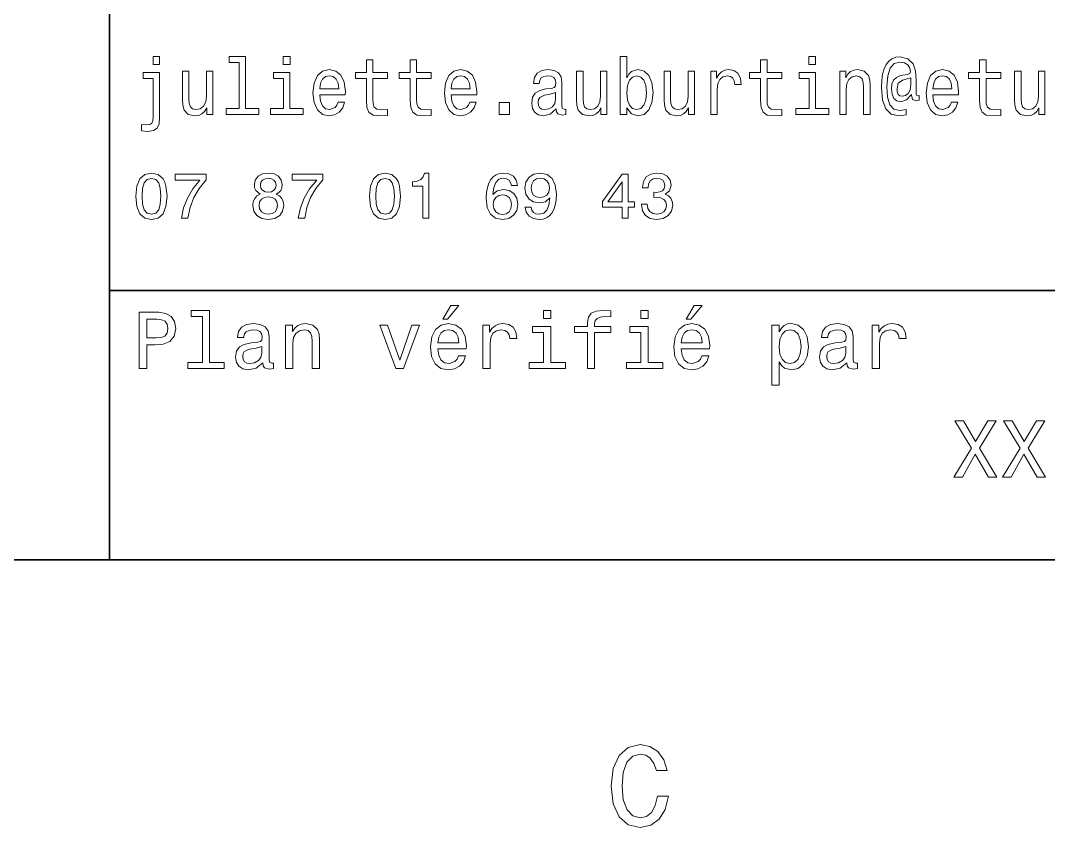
# Model space of a CAD drawing. Extents: x 0 to 1189, y 0 to 841.
# Drawn here: x 975.03 to 1020.84, y 8.07 to 44.04 of the extents above; entities that cross this region are included whole.
import ezdxf

# ---------------------------------------------------------------- set-up
doc = ezdxf.new("R2010")
doc.units = 0

msp = doc.modelspace()

# ---------------------------------------------------------------- linework, layer by layer
at = {"color": 7, "lineweight": 35}
for p, q in [((979, 20), (979, 80)), ((979, 32), (1044, 32)), ((20, 20), (1169, 20)), ((979, 20), (1169, 20))]:
    msp.add_line(p, q, dxfattribs=at)
at = {"color": 7, "lineweight": 13}
for points in [[(981.22876, 42.4366), (980.94342, 42.4366), (980.94342, 42.076366), (981.22876, 42.076366)], [(984.775574, 42.170029), (984.775574, 40.116714), (984.188782, 40.116714), (984.188782, 39.850143), (985.64447, 39.850143), (985.64447, 40.116714), (985.060852, 40.116714), (985.060852, 42.4366), (984.328186, 42.4366), (984.328186, 42.170029)], [(987.041809, 42.4366), (986.740295, 42.4366), (986.740295, 42.076366), (987.041809, 42.076366)], [(990.445984, 41.449566), (990.445984, 40.480545), (990.465393, 40.167145), (990.556213, 39.951008), (990.737732, 39.824928), (991.045776, 39.7817), (991.382935, 39.799709), (991.382935, 40.073486), (991.136536, 40.051872), (990.912842, 40.080692), (990.792847, 40.17075), (990.740967, 40.322044), (990.731262, 40.53458), (990.731262, 41.449566), (991.382935, 41.449566), (991.382935, 41.719742), (990.731262, 41.719742), (990.731262, 42.285301), (990.445984, 42.285301), (990.445984, 41.719742), (989.953186, 41.719742), (989.953186, 41.449566)], [(992.397705, 41.449566), (992.397705, 40.480545), (992.417175, 40.167145), (992.507935, 39.951008), (992.689453, 39.824928), (992.997498, 39.7817), (993.334656, 39.799709), (993.334656, 40.073486), (993.088257, 40.051872), (992.864563, 40.080692), (992.744568, 40.17075), (992.692749, 40.322044), (992.682983, 40.53458), (992.682983, 41.449566), (993.334656, 41.449566), (993.334656, 41.719742), (992.682983, 41.719742), (992.682983, 42.285301), (992.397705, 42.285301), (992.397705, 41.719742), (991.904907, 41.719742), (991.904907, 41.449566)], [(1002.042847, 40.149136), (1002.253601, 39.871758), (1002.542114, 39.7817), (1002.814453, 39.850143), (1003.031677, 40.055473), (1003.167847, 40.383286), (1003.219727, 40.819164), (1003.167847, 41.255043), (1003.028442, 41.57925), (1002.814453, 41.780979), (1002.542114, 41.853024), (1002.256836, 41.759365), (1002.140137, 41.644093), (1002.042847, 41.489193), (1002.042847, 42.4366), (1001.757568, 42.4366), (1001.757568, 39.850143), (1002.042847, 39.850143)], [(1008.011536, 41.449566), (1008.011536, 40.480545), (1008.031006, 40.167145), (1008.121765, 39.951008), (1008.303284, 39.824928), (1008.611328, 39.7817), (1008.948486, 39.799709), (1008.948486, 40.073486), (1008.702087, 40.051872), (1008.478394, 40.080692), (1008.358398, 40.17075), (1008.30658, 40.322044), (1008.296814, 40.53458), (1008.296814, 41.449566), (1008.948486, 41.449566), (1008.948486, 41.719742), (1008.296814, 41.719742), (1008.296814, 42.285301), (1008.011536, 42.285301), (1008.011536, 41.719742), (1007.518738, 41.719742), (1007.518738, 41.449566)], [(1010.462524, 42.4366), (1010.161011, 42.4366), (1010.161011, 42.076366), (1010.462524, 42.076366)], [(1015.075989, 40.487751), (1015.075989, 40.696686), (1015.024109, 40.685879), (1014.962524, 40.711094), (1014.943054, 40.786743), (1014.943054, 41.377522), (1014.917114, 41.795387), (1014.813416, 42.105186), (1014.570251, 42.335735), (1014.229858, 42.418587), (1014.032043, 42.396973), (1013.863464, 42.33213), (1013.71759, 42.224064), (1013.600891, 42.072765), (1013.510071, 41.881844), (1013.445251, 41.647694), (1013.406311, 41.366714), (1013.393372, 41.049709), (1013.438782, 40.491352), (1013.584656, 40.0951), (1013.82782, 39.857349), (1014.174683, 39.7817), (1014.492432, 39.839336), (1014.492432, 40.077087), (1014.213623, 40.019451), (1013.944519, 40.080692), (1013.766235, 40.278816), (1013.668945, 40.613831), (1013.639771, 41.100143), (1013.67218, 41.575649), (1013.78241, 41.914265), (1013.960754, 42.119595), (1014.220093, 42.188038), (1014.417847, 42.148415), (1014.563782, 42.054756), (1014.654541, 41.914265), (1014.686951, 41.752159), (1014.651306, 41.672909), (1014.554016, 41.636887), (1014.236328, 41.582851), (1014.061218, 41.503601), (1013.934814, 41.381123), (1013.860229, 41.211815), (1013.837524, 40.988472), (1013.866699, 40.747116), (1013.947754, 40.567001), (1014.080688, 40.45533), (1014.255737, 40.419308), (1014.511902, 40.494957), (1014.729126, 40.732708), (1014.729126, 40.711094), (1014.781006, 40.520172), (1014.95929, 40.462536)], [(1017.770142, 41.449566), (1017.770142, 40.480545), (1017.789612, 40.167145), (1017.880371, 39.951008), (1018.061951, 39.824928), (1018.369934, 39.7817), (1018.707153, 39.799709), (1018.707153, 40.073486), (1018.460754, 40.051872), (1018.237061, 40.080692), (1018.117065, 40.17075), (1018.065186, 40.322044), (1018.055481, 40.53458), (1018.055481, 41.449566), (1018.707153, 41.449566), (1018.707153, 41.719742), (1018.055481, 41.719742), (1018.055481, 42.285301), (1017.770142, 42.285301), (1017.770142, 41.719742), (1017.277344, 41.719742), (1017.277344, 41.449566)], [(980.418213, 39.399857), (980.418213, 39.115273), (980.710022, 39.097263), (980.959656, 39.133286), (981.11853, 39.244957), (981.20282, 39.43948), (981.22876, 39.716858), (981.22876, 41.719742), (980.496033, 41.719742), (980.496033, 41.449566), (980.94342, 41.449566), (980.94342, 39.742073), (980.930481, 39.569164), (980.888306, 39.461094), (980.794312, 39.399857), (980.635437, 39.381844)], [(983.598694, 41.78458), (983.313416, 41.78458), (983.313416, 40.667866), (983.281006, 40.408501), (983.186951, 40.22118), (983.041077, 40.105907), (982.849792, 40.069885), (982.697388, 40.098701), (982.600159, 40.185158), (982.545044, 40.332851), (982.532043, 40.541786), (982.532043, 41.78458), (982.246765, 41.78458), (982.246765, 40.512966), (982.25647, 40.257202), (982.318054, 40.044666), (982.506104, 39.850143), (982.807617, 39.7817), (982.969727, 39.806915), (983.109131, 39.871758), (983.229126, 39.983429), (983.326355, 40.145531), (983.326355, 39.850143), (983.598694, 39.850143)], [(987.032043, 40.116714), (987.032043, 41.719742), (986.299377, 41.719742), (986.299377, 41.449566), (986.746765, 41.449566), (986.746765, 40.116714), (986.163208, 40.116714), (986.163208, 39.850143), (987.622131, 39.850143), (987.622131, 40.116714)], [(988.361328, 40.725502), (989.502502, 40.725502), (989.505737, 40.873199), (989.453918, 41.287464), (989.311218, 41.597263), (989.08429, 41.78458), (988.782776, 41.853024), (988.487732, 41.780979), (988.260803, 41.57925), (988.114929, 41.251442), (988.063049, 40.819164), (988.111694, 40.37608), (988.257568, 40.051872), (988.481262, 39.850143), (988.773071, 39.7817), (989.02594, 39.828529), (989.233398, 39.951008), (989.385803, 40.145531), (989.473328, 40.4049), (989.191284, 40.4049), (989.132935, 40.260807), (989.048645, 40.152737), (988.808716, 40.06628), (988.623901, 40.105907), (988.484497, 40.231987), (988.393738, 40.437321), (988.361328, 40.714695)], [(994.216492, 40.725502), (995.357727, 40.725502), (995.360962, 40.873199), (995.309082, 41.287464), (995.166443, 41.597263), (994.939453, 41.78458), (994.637939, 41.853024), (994.342957, 41.780979), (994.115967, 41.57925), (993.970093, 41.251442), (993.918213, 40.819164), (993.966858, 40.37608), (994.112732, 40.051872), (994.336426, 39.850143), (994.628235, 39.7817), (994.881104, 39.828529), (995.088623, 39.951008), (995.240967, 40.145531), (995.328552, 40.4049), (995.046448, 40.4049), (994.988098, 40.260807), (994.903809, 40.152737), (994.663879, 40.06628), (994.479126, 40.105907), (994.339722, 40.231987), (994.248901, 40.437321), (994.216492, 40.714695)], [(998.904541, 40.102306), (998.904541, 40.091499), (998.920776, 39.969021), (998.96936, 39.882565), (999.173645, 39.814121), (999.33252, 39.842937), (999.33252, 40.087894), (999.264404, 40.077087), (999.173645, 40.12392), (999.15741, 40.268009), (999.15741, 41.269451), (999.11853, 41.525215), (999.005066, 41.70533), (998.807251, 41.8134), (998.528442, 41.853024), (998.256104, 41.809799), (998.055115, 41.687321), (997.92865, 41.496399), (997.886536, 41.244236), (997.886536, 41.222622), (998.142639, 41.222622), (998.165344, 41.37392), (998.236694, 41.481987), (998.353394, 41.546829), (998.518738, 41.572044), (998.677612, 41.554035), (998.791077, 41.5), (998.859131, 41.406338), (998.881836, 41.276657), (998.868896, 41.125359), (998.817017, 41.049709), (998.687317, 41.013687), (998.444153, 40.984871), (998.165344, 40.920029), (997.96759, 40.804756), (997.850891, 40.624638), (997.815186, 40.35807), (997.847595, 40.120316), (997.94812, 39.943802), (998.110229, 39.83213), (998.333923, 39.792507), (998.635437, 39.868156)], [(1001.164246, 41.78458), (1000.878967, 41.78458), (1000.878967, 40.667866), (1000.846558, 40.408501), (1000.752502, 40.22118), (1000.606628, 40.105907), (1000.415344, 40.069885), (1000.262939, 40.098701), (1000.16571, 40.185158), (1000.110596, 40.332851), (1000.097595, 40.541786), (1000.097595, 41.78458), (999.812317, 41.78458), (999.812317, 40.512966), (999.822021, 40.257202), (999.883667, 40.044666), (1000.071655, 39.850143), (1000.373169, 39.7817), (1000.535278, 39.806915), (1000.674683, 39.871758), (1000.794678, 39.983429), (1000.891907, 40.145531), (1000.891907, 39.850143), (1001.164246, 39.850143)], [(1005.067749, 41.78458), (1004.78241, 41.78458), (1004.78241, 40.667866), (1004.75, 40.408501), (1004.656006, 40.22118), (1004.510071, 40.105907), (1004.318787, 40.069885), (1004.166443, 40.098701), (1004.069153, 40.185158), (1004.014038, 40.332851), (1004.001099, 40.541786), (1004.001099, 41.78458), (1003.715759, 41.78458), (1003.715759, 40.512966), (1003.725525, 40.257202), (1003.787109, 40.044666), (1003.975159, 39.850143), (1004.276672, 39.7817), (1004.438782, 39.806915), (1004.578186, 39.871758), (1004.69812, 39.983429), (1004.79541, 40.145531), (1004.79541, 39.850143), (1005.067749, 39.850143)], [(1005.784241, 39.850143), (1006.069519, 39.850143), (1006.069519, 40.956051), (1006.098694, 41.222622), (1006.186218, 41.413544), (1006.328857, 41.528816), (1006.520142, 41.568443), (1006.662842, 41.543228), (1006.769836, 41.47118), (1006.834656, 41.348701), (1006.857361, 41.182995), (1007.145874, 41.182995), (1007.106995, 41.474785), (1007, 41.683716), (1006.821655, 41.809799), (1006.578552, 41.853024), (1006.413208, 41.824207), (1006.270508, 41.752159), (1006.144104, 41.629681), (1006.043579, 41.463978), (1006.043579, 41.78458), (1005.784241, 41.78458)], [(1010.45282, 40.116714), (1010.45282, 41.719742), (1009.720093, 41.719742), (1009.720093, 41.449566), (1010.16748, 41.449566), (1010.16748, 40.116714), (1009.583923, 40.116714), (1009.583923, 39.850143), (1011.042847, 39.850143), (1011.042847, 40.116714)], [(1011.53241, 39.850143), (1011.817749, 39.850143), (1011.817749, 40.966858), (1011.846924, 41.222622), (1011.940918, 41.409943), (1012.086792, 41.525215), (1012.281311, 41.568443), (1012.436951, 41.532421), (1012.534241, 41.435158), (1012.582825, 41.273056), (1012.59906, 41.056915), (1012.59906, 39.850143), (1012.884338, 39.850143), (1012.884338, 41.121758), (1012.871399, 41.377522), (1012.813049, 41.590057), (1012.621765, 41.78458), (1012.323486, 41.853024), (1012.158142, 41.827808), (1012.018738, 41.759365), (1011.898804, 41.644093), (1011.804749, 41.489193), (1011.804749, 41.78458), (1011.53241, 41.78458)], [(1015.685547, 40.725502), (1016.826721, 40.725502), (1016.829956, 40.873199), (1016.778076, 41.287464), (1016.635437, 41.597263), (1016.408508, 41.78458), (1016.106995, 41.853024), (1015.811951, 41.780979), (1015.585022, 41.57925), (1015.439148, 41.251442), (1015.387268, 40.819164), (1015.435852, 40.37608), (1015.581787, 40.051872), (1015.805481, 39.850143), (1016.09729, 39.7817), (1016.350159, 39.828529), (1016.557617, 39.951008), (1016.710022, 40.145531), (1016.797546, 40.4049), (1016.515503, 40.4049), (1016.457153, 40.260807), (1016.372864, 40.152737), (1016.132935, 40.06628), (1015.94812, 40.105907), (1015.808716, 40.231987), (1015.717957, 40.437321), (1015.685547, 40.714695)], [(1020.68158, 41.78458), (1020.39624, 41.78458), (1020.39624, 40.667866), (1020.363831, 40.408501), (1020.269836, 40.22118), (1020.123901, 40.105907), (1019.932617, 40.069885), (1019.780273, 40.098701), (1019.682983, 40.185158), (1019.627869, 40.332851), (1019.614929, 40.541786), (1019.614929, 41.78458), (1019.32959, 41.78458), (1019.32959, 40.512966), (1019.339355, 40.257202), (1019.40094, 40.044666), (1019.588989, 39.850143), (1019.890503, 39.7817), (1020.052612, 39.806915), (1020.192017, 39.871758), (1020.311951, 39.983429), (1020.409241, 40.145531), (1020.409241, 39.850143), (1020.68158, 39.850143)], [(988.361328, 40.992073), (988.396973, 41.240635), (988.484497, 41.424351), (988.617432, 41.536022), (988.79248, 41.575649), (988.964355, 41.536022), (989.09729, 41.424351), (989.178284, 41.240635), (989.20752, 40.992073)], [(994.216492, 40.992073), (994.252136, 41.240635), (994.339722, 41.424351), (994.472595, 41.536022), (994.647705, 41.575649), (994.819519, 41.536022), (994.952454, 41.424351), (995.033508, 41.240635), (995.062683, 40.992073)], [(1002.927979, 40.819164), (1002.895508, 40.494957), (1002.807983, 40.257202), (1002.668579, 40.113113), (1002.49353, 40.06628), (1002.302246, 40.113113), (1002.162842, 40.257202), (1002.075317, 40.491352), (1002.046082, 40.819164), (1002.075317, 41.143372), (1002.162842, 41.377522), (1002.302246, 41.518009), (1002.49353, 41.568443), (1002.668579, 41.518009), (1002.807983, 41.37392), (1002.895508, 41.139771)], [(1014.699951, 41.168587), (1014.66748, 40.945244), (1014.586426, 40.786743), (1014.463257, 40.68948), (1014.317383, 40.660664), (1014.216858, 40.678673), (1014.145508, 40.743515), (1014.100159, 40.851585), (1014.087158, 41.00288), (1014.142273, 41.251442), (1014.330322, 41.381123), (1014.699951, 41.481987)], [(1015.685547, 40.992073), (1015.721191, 41.240635), (1015.808716, 41.424351), (1015.94165, 41.536022), (1016.116699, 41.575649), (1016.288574, 41.536022), (1016.421448, 41.424351), (1016.502502, 41.240635), (1016.531677, 40.992073)], [(998.872131, 40.527378), (998.833191, 40.340057), (998.729492, 40.195965), (998.573853, 40.102306), (998.382568, 40.069885), (998.259338, 40.087894), (998.171814, 40.145531), (998.116699, 40.246399), (998.100525, 40.386887), (998.113464, 40.512966), (998.165344, 40.603024), (998.372864, 40.703888), (998.635437, 40.747116), (998.872131, 40.833572)], [(996.365967, 39.850143), (996.813416, 39.850143), (996.813416, 40.386887), (996.365967, 40.386887)], [(980.172913, 36.201729), (980.216125, 35.749279), (980.351563, 35.426514), (980.567749, 35.230549), (980.867432, 35.167149), (981.164246, 35.230549), (981.380432, 35.426514), (981.512939, 35.749279), (981.559082, 36.201729), (981.512939, 36.651299), (981.458191, 36.829971), (981.380432, 36.976948), (981.164246, 37.172913), (980.867432, 37.239193), (980.567749, 37.172913), (980.351563, 36.974064), (980.216125, 36.651299)], [(982.201721, 35.224785), (982.492798, 35.224785), (982.587891, 35.700291), (982.755066, 36.144093), (982.991333, 36.556198), (983.299683, 36.942364), (983.299683, 37.181557), (981.927979, 37.181557), (981.927979, 36.919308), (983.023071, 36.919308), (982.706055, 36.530262), (982.466858, 36.12392), (982.299683, 35.691643)], [(985.714722, 36.302593), (985.567749, 36.221905), (985.466858, 36.109512), (985.403442, 35.9683), (985.383301, 35.798271), (985.429382, 35.541786), (985.561951, 35.342941), (985.778076, 35.216141), (986.072021, 35.167149), (986.363098, 35.216141), (986.579224, 35.342941), (986.711792, 35.541786), (986.760803, 35.798271), (986.737732, 35.9683), (986.677246, 36.109512), (986.573486, 36.221905), (986.429382, 36.302593), (986.544678, 36.371758), (986.625366, 36.466858), (986.674377, 36.582134), (986.69165, 36.723343), (986.645508, 36.927956), (986.524475, 37.09222), (986.328552, 37.198849), (986.072021, 37.239193), (985.812683, 37.198849), (985.616699, 37.09222), (985.492798, 36.927956), (985.449585, 36.723343), (985.463989, 36.582134), (985.512939, 36.466858)], [(987.406311, 35.224785), (987.697388, 35.224785), (987.79248, 35.700291), (987.959656, 36.144093), (988.195984, 36.556198), (988.504333, 36.942364), (988.504333, 37.181557), (987.132568, 37.181557), (987.132568, 36.919308), (988.227661, 36.919308), (987.910645, 36.530262), (987.671448, 36.12392), (987.504333, 35.691643)], [(990.582153, 36.201729), (990.625366, 35.749279), (990.760803, 35.426514), (990.976929, 35.230549), (991.276672, 35.167149), (991.573486, 35.230549), (991.789612, 35.426514), (991.92218, 35.749279), (991.968323, 36.201729), (991.92218, 36.651299), (991.867432, 36.829971), (991.789612, 36.976948), (991.573486, 37.172913), (991.276672, 37.239193), (990.976929, 37.172913), (990.760803, 36.974064), (990.625366, 36.651299)], [(992.959656, 35.224785), (993.221924, 35.224785), (993.221924, 37.239193), (993.02594, 37.239193), (992.97406, 37.0634), (992.8703, 36.945248), (992.711792, 36.876083), (992.492798, 36.853027), (992.492798, 36.648415), (992.959656, 36.648415)], [(997.172913, 36.685879), (997.118164, 36.919308), (996.991333, 37.09222), (996.79541, 37.201729), (996.541809, 37.239193), (996.371765, 37.219021), (996.224792, 37.164265), (996.095093, 37.074928), (995.985596, 36.948128), (995.899109, 36.789627), (995.835754, 36.596542), (995.79541, 36.368877), (995.783875, 36.112392), (995.829956, 35.703171), (995.971191, 35.406342), (996.198853, 35.227665), (996.510071, 35.167149), (996.789612, 35.219021), (997.002869, 35.354469), (997.141235, 35.567726), (997.190186, 35.838619), (997.141235, 36.112392), (997.008667, 36.322769), (996.804016, 36.455334), (996.550415, 36.501442), (996.276672, 36.443806), (996.072021, 36.279541), (996.115295, 36.596542), (996.20752, 36.824207), (996.348694, 36.959656), (996.544678, 37.005764), (996.688782, 36.982712), (996.798279, 36.922192), (996.8703, 36.821327), (996.907776, 36.685879)], [(997.524475, 35.720463), (997.567749, 35.492798), (997.69165, 35.317005), (997.887634, 35.207493), (998.146973, 35.167149), (998.317017, 35.187321), (998.469727, 35.239193), (998.599426, 35.328529), (998.708923, 35.455334), (998.79541, 35.613834), (998.858765, 35.809799), (998.89624, 36.034584), (998.910645, 36.293949), (998.861694, 36.700291), (998.720459, 36.99712), (998.495667, 37.175793), (998.187317, 37.239193), (997.904907, 37.187321), (997.69165, 37.048992), (997.553284, 36.835735), (997.507202, 36.567726), (997.553284, 36.291069), (997.688782, 36.080692), (997.890503, 35.948128), (998.146973, 35.9049), (998.417847, 35.959656), (998.622498, 36.126801), (998.576355, 35.806919), (998.484131, 35.57925), (998.342957, 35.443806), (998.149841, 35.400578), (998, 35.42075), (997.890503, 35.48415), (997.81842, 35.585014), (997.789612, 35.720463)], [(1001.84436, 35.224785), (1002.10376, 35.224785), (1002.10376, 35.720463), (1002.389038, 35.720463), (1002.389038, 35.951008), (1002.10376, 35.951008), (1002.10376, 37.181557), (1001.841492, 37.181557), (1000.965393, 35.974064), (1000.965393, 35.720463), (1001.84436, 35.720463)], [(1002.694519, 35.853027), (1002.694519, 35.832855), (1002.740662, 35.556198), (1002.876099, 35.348705), (1003.089355, 35.216141), (1003.371765, 35.167149), (1003.671448, 35.216141), (1003.89624, 35.342941), (1004.040344, 35.54467), (1004.092224, 35.804035), (1004.069153, 35.974064), (1004.005737, 36.112392), (1003.902039, 36.219021), (1003.763672, 36.296829), (1003.950989, 36.45245), (1004.017273, 36.700291), (1003.97406, 36.925072), (1003.850159, 37.0951), (1003.648438, 37.201729), (1003.371765, 37.239193), (1003.112366, 37.193085), (1002.913574, 37.066284), (1002.783875, 36.864555), (1002.740662, 36.596542), (1002.740662, 36.57637), (1002.997131, 36.57637), (1003.020142, 36.760807), (1003.095093, 36.893372), (1003.216125, 36.974064), (1003.386169, 37.002884), (1003.536011, 36.979828), (1003.645508, 36.919308), (1003.711792, 36.821327), (1003.737732, 36.688763), (1003.711792, 36.54755), (1003.642639, 36.45245), (1003.521606, 36.394814), (1003.357361, 36.377522), (1003.244934, 36.380405), (1003.244934, 36.15274), (1003.386169, 36.158501), (1003.567749, 36.132565), (1003.703186, 36.0634), (1003.783875, 35.951008), (1003.812683, 35.804035), (1003.781006, 35.63689), (1003.697388, 35.51297), (1003.564819, 35.435158), (1003.389038, 35.409222), (1003.20752, 35.438042), (1003.074951, 35.524498), (1002.991333, 35.662827), (1002.959656, 35.853027)], [(980.449585, 36.201729), (980.472595, 36.550434), (980.544678, 36.801155), (980.674377, 36.948128), (980.867432, 37), (981.057617, 36.948128), (981.187317, 36.801155), (981.259338, 36.550434), (981.28241, 36.201729), (981.259338, 35.850143), (981.187317, 35.599426), (981.057617, 35.45245), (980.867432, 35.403458), (980.674377, 35.45245), (980.544678, 35.599426), (980.472595, 35.850143)], [(985.723328, 36.700291), (985.746399, 36.827091), (985.815552, 36.925072), (985.925049, 36.985592), (986.072021, 37.008648), (986.216125, 36.985592), (986.325623, 36.925072), (986.394836, 36.827091), (986.420776, 36.700291), (986.394836, 36.570606), (986.325623, 36.469742), (986.216125, 36.403458), (986.072021, 36.383286), (985.925049, 36.406342), (985.815552, 36.469742), (985.746399, 36.570606)], [(990.858765, 36.201729), (990.881836, 36.550434), (990.953918, 36.801155), (991.083557, 36.948128), (991.276672, 37), (991.466858, 36.948128), (991.596558, 36.801155), (991.668579, 36.550434), (991.69165, 36.201729), (991.668579, 35.850143), (991.596558, 35.599426), (991.466858, 35.45245), (991.276672, 35.403458), (991.083557, 35.45245), (990.953918, 35.599426), (990.881836, 35.850143)], [(997.786743, 36.570606), (997.815552, 36.749279), (997.89624, 36.890491), (998.023071, 36.979828), (998.187317, 37.011528), (998.357361, 36.979828), (998.487061, 36.890491), (998.567749, 36.752163), (998.599426, 36.573486), (998.567749, 36.391933), (998.487061, 36.256485), (998.354492, 36.172913), (998.17865, 36.144093), (998.020142, 36.172913), (997.89624, 36.256485), (997.815552, 36.38905)], [(1001.20752, 35.951008), (1001.84436, 36.847263), (1001.84436, 35.951008)], [(996.910645, 35.835735), (996.878967, 35.654179), (996.798279, 35.51585), (996.668579, 35.423634), (996.507202, 35.394814), (996.337158, 35.423634), (996.20752, 35.51297), (996.123901, 35.651299), (996.097961, 35.832855), (996.126831, 36.011528), (996.20752, 36.146976), (996.340027, 36.233429), (996.518738, 36.265129), (996.674377, 36.233429), (996.798279, 36.149857), (996.878967, 36.014412)], [(985.659912, 35.804035), (985.685852, 35.956772), (985.76947, 36.072048), (985.899109, 36.146976), (986.072021, 36.172913), (986.242065, 36.146976), (986.371765, 36.072048), (986.455322, 35.956772), (986.484131, 35.804035), (986.455322, 35.639771), (986.371765, 35.51585), (986.242065, 35.435158), (986.072021, 35.409222), (985.899109, 35.435158), (985.76947, 35.51585), (985.685852, 35.639771)], [(993.84729, 30.728386), (994.059814, 30.728386), (994.560547, 31.340778), (994.20752, 31.340778)], [(1004.690186, 30.728386), (1004.90271, 30.728386), (1005.403442, 31.340778), (1005.050415, 31.340778)], [(980.324219, 28.530979), (980.65564, 28.530979), (980.65564, 29.586454), (981.023071, 29.586454), (981.394104, 29.604465), (981.689453, 29.730547), (981.880432, 29.975504), (981.945251, 30.310518), (981.894836, 30.620316), (981.750732, 30.847261), (981.512939, 30.98415), (981.188782, 31.030979), (980.324219, 31.030979)], [(981.098694, 30.724783), (981.314819, 30.703169), (981.473328, 30.634726), (981.567017, 30.508644), (981.599426, 30.310518), (981.563416, 30.101583), (981.466125, 29.975504), (981.300415, 29.910662), (981.073486, 29.892651), (980.65564, 29.892651), (980.65564, 30.724783)], [(983.137634, 30.850864), (983.137634, 28.79755), (982.485596, 28.79755), (982.485596, 28.530979), (984.103027, 28.530979), (984.103027, 28.79755), (983.45459, 28.79755), (983.45459, 31.117435), (982.640503, 31.117435), (982.640503, 30.850864)], [(998.667175, 31.117435), (998.332153, 31.117435), (998.332153, 30.757204), (998.667175, 30.757204)], [(1000.29541, 30.130404), (1000.29541, 28.530979), (1000.612366, 28.530979), (1000.612366, 30.130404), (1001.332825, 30.130404), (1001.332825, 30.400576), (1000.612366, 30.400576), (1000.612366, 30.519451), (1000.637634, 30.663544), (1000.720459, 30.760807), (1000.860962, 30.818443), (1001.062683, 30.840057), (1001.332825, 30.825647), (1001.332825, 31.099422), (1000.990662, 31.117435), (1000.680847, 31.085014), (1000.464722, 30.987751), (1000.335022, 30.818443), (1000.29541, 30.577089), (1000.29541, 30.400576), (999.715393, 30.400576), (999.715393, 30.130404)], [(1003.004333, 31.117435), (1002.669312, 31.117435), (1002.669312, 30.757204), (1003.004333, 30.757204)], [(985.824951, 28.78314), (985.824951, 28.772333), (985.842957, 28.649855), (985.896973, 28.5634), (986.123901, 28.494957), (986.300415, 28.523775), (986.300415, 28.768732), (986.224792, 28.757925), (986.123901, 28.804754), (986.105896, 28.948847), (986.105896, 29.950287), (986.062683, 30.206051), (985.936584, 30.386166), (985.716858, 30.494236), (985.407043, 30.533861), (985.104492, 30.490633), (984.881104, 30.368155), (984.740662, 30.177233), (984.693787, 29.925072), (984.693787, 29.903458), (984.978394, 29.903458), (985.003601, 30.054754), (985.082825, 30.162823), (985.212524, 30.227665), (985.39624, 30.252882), (985.572754, 30.234869), (985.698853, 30.180836), (985.774475, 30.087175), (985.799683, 29.957493), (985.785278, 29.806194), (985.727661, 29.730547), (985.583557, 29.694523), (985.313416, 29.665705), (985.003601, 29.600864), (984.783875, 29.48559), (984.654175, 29.305475), (984.614563, 29.038904), (984.650574, 28.801151), (984.762268, 28.62464), (984.942383, 28.512968), (985.190918, 28.473343), (985.52594, 28.54899)], [(986.84436, 28.530979), (987.161377, 28.530979), (987.161377, 29.647694), (987.193787, 29.903458), (987.298279, 30.090778), (987.460388, 30.206051), (987.676514, 30.249279), (987.849426, 30.213255), (987.95752, 30.115993), (988.011536, 29.95389), (988.029541, 29.737751), (988.029541, 28.530979), (988.346558, 28.530979), (988.346558, 29.802593), (988.332153, 30.058357), (988.267273, 30.270893), (988.054749, 30.465418), (987.723328, 30.533861), (987.539612, 30.508644), (987.384705, 30.440201), (987.251465, 30.324926), (987.146973, 30.170029), (987.146973, 30.465418), (986.84436, 30.465418)], [(991.761536, 28.530979), (992.096558, 28.530979), (992.802612, 30.465418), (992.474792, 30.465418), (991.930847, 28.905619), (991.376099, 30.465418), (991.044678, 30.465418)], [(993.627502, 29.40634), (994.895508, 29.40634), (994.899109, 29.554033), (994.841492, 29.9683), (994.682983, 30.278097), (994.430847, 30.465418), (994.095825, 30.533861), (993.768005, 30.461815), (993.515869, 30.260086), (993.35376, 29.932276), (993.296082, 29.5), (993.350159, 29.056915), (993.512268, 28.732708), (993.760803, 28.530979), (994.085022, 28.462536), (994.365967, 28.509365), (994.596558, 28.631844), (994.765869, 28.826368), (994.863098, 29.085733), (994.549683, 29.085733), (994.484863, 28.941643), (994.391235, 28.833572), (994.124634, 28.747118), (993.919312, 28.786743), (993.764404, 28.912823), (993.663574, 29.118155), (993.627502, 29.395533)], [(993.627502, 29.672911), (993.667175, 29.921469), (993.764404, 30.105186), (993.912109, 30.216858), (994.106628, 30.256483), (994.297546, 30.216858), (994.445251, 30.105186), (994.535278, 29.921469), (994.567749, 29.672911)], [(995.637634, 28.530979), (995.95459, 28.530979), (995.95459, 29.636887), (995.987061, 29.903458), (996.08429, 30.094379), (996.242798, 30.209654), (996.455322, 30.249279), (996.613831, 30.224062), (996.732727, 30.152016), (996.804749, 30.029537), (996.829956, 29.863832), (997.150574, 29.863832), (997.107361, 30.155619), (996.988464, 30.364553), (996.790344, 30.490633), (996.520142, 30.533861), (996.336426, 30.505043), (996.177979, 30.432997), (996.037476, 30.310518), (995.925781, 30.144812), (995.925781, 30.465418), (995.637634, 30.465418)], [(998.656311, 28.79755), (998.656311, 30.400576), (997.842224, 30.400576), (997.842224, 30.130404), (998.339355, 30.130404), (998.339355, 28.79755), (997.690918, 28.79755), (997.690918, 28.530979), (999.311951, 28.530979), (999.311951, 28.79755)], [(1002.99353, 28.79755), (1002.99353, 30.400576), (1002.179382, 30.400576), (1002.179382, 30.130404), (1002.676514, 30.130404), (1002.676514, 28.79755), (1002.028076, 28.79755), (1002.028076, 28.530979), (1003.649109, 28.530979), (1003.649109, 28.79755)], [(1004.470459, 29.40634), (1005.738464, 29.40634), (1005.742065, 29.554033), (1005.684448, 29.9683), (1005.52594, 30.278097), (1005.273804, 30.465418), (1004.938782, 30.533861), (1004.610962, 30.461815), (1004.358765, 30.260086), (1004.196716, 29.932276), (1004.139038, 29.5), (1004.193115, 29.056915), (1004.355164, 28.732708), (1004.60376, 28.530979), (1004.927979, 28.462536), (1005.208923, 28.509365), (1005.439453, 28.631844), (1005.608765, 28.826368), (1005.706055, 29.085733), (1005.392639, 29.085733), (1005.32782, 28.941643), (1005.234131, 28.833572), (1004.96759, 28.747118), (1004.762268, 28.786743), (1004.607361, 28.912823), (1004.50647, 29.118155), (1004.470459, 29.395533)], [(1004.470459, 29.672911), (1004.510071, 29.921469), (1004.607361, 30.105186), (1004.755066, 30.216858), (1004.949585, 30.256483), (1005.140503, 30.216858), (1005.288208, 30.105186), (1005.378235, 29.921469), (1005.410645, 29.672911)], [(1008.829224, 30.166426), (1008.829224, 30.465418), (1008.512268, 30.465418), (1008.512268, 27.7817), (1008.829224, 27.7817), (1008.829224, 28.826368), (1008.940918, 28.657061), (1009.067017, 28.545389), (1009.384033, 28.462536), (1009.686584, 28.530979), (1009.924377, 28.736311), (1010.079224, 29.060518), (1010.136902, 29.5), (1010.079224, 29.935879), (1009.924377, 30.260086), (1009.686584, 30.461815), (1009.384033, 30.533861), (1009.211121, 30.512247), (1009.063416, 30.443804), (1008.937317, 30.328529)], [(1009.329956, 28.747118), (1009.117432, 28.793947), (1008.962524, 28.93804), (1008.865295, 29.17219), (1008.832886, 29.5), (1008.865295, 29.824207), (1008.962524, 30.058357), (1009.117432, 30.198847), (1009.329956, 30.249279), (1009.524475, 30.198847), (1009.679382, 30.054754), (1009.776672, 29.820604), (1009.812683, 29.5), (1009.776672, 29.175793), (1009.679382, 28.93804), (1009.524475, 28.793947)], [(1011.847961, 28.78314), (1011.847961, 28.772333), (1011.866028, 28.649855), (1011.920044, 28.5634), (1012.146973, 28.494957), (1012.323486, 28.523775), (1012.323486, 28.768732), (1012.247864, 28.757925), (1012.146973, 28.804754), (1012.128967, 28.948847), (1012.128967, 29.950287), (1012.085754, 30.206051), (1011.959656, 30.386166), (1011.739929, 30.494236), (1011.430115, 30.533861), (1011.127502, 30.490633), (1010.904175, 30.368155), (1010.763672, 30.177233), (1010.716858, 29.925072), (1010.716858, 29.903458), (1011.001465, 29.903458), (1011.026672, 30.054754), (1011.105896, 30.162823), (1011.235596, 30.227665), (1011.419312, 30.252882), (1011.595825, 30.234869), (1011.721924, 30.180836), (1011.797546, 30.087175), (1011.822754, 29.957493), (1011.80835, 29.806194), (1011.750732, 29.730547), (1011.606628, 29.694523), (1011.336487, 29.665705), (1011.026672, 29.600864), (1010.806946, 29.48559), (1010.677246, 29.305475), (1010.637634, 29.038904), (1010.673645, 28.801151), (1010.785278, 28.62464), (1010.965393, 28.512968), (1011.213989, 28.473343), (1011.549011, 28.54899)], [(1012.986328, 28.530979), (1013.303345, 28.530979), (1013.303345, 29.636887), (1013.335754, 29.903458), (1013.432983, 30.094379), (1013.591492, 30.209654), (1013.804016, 30.249279), (1013.962524, 30.224062), (1014.081421, 30.152016), (1014.153442, 30.029537), (1014.178711, 29.863832), (1014.499268, 29.863832), (1014.456055, 30.155619), (1014.337158, 30.364553), (1014.139038, 30.490633), (1013.868896, 30.533861), (1013.685181, 30.505043), (1013.526672, 30.432997), (1013.386169, 30.310518), (1013.274475, 30.144812), (1013.274475, 30.465418), (1012.986328, 30.465418)], [(985.788879, 29.208212), (985.745667, 29.020893), (985.630432, 28.876801), (985.45752, 28.78314), (985.244934, 28.750719), (985.108093, 28.768732), (985.010803, 28.826368), (984.949585, 28.927233), (984.93158, 29.067722), (984.945984, 29.193804), (985.003601, 29.283861), (985.234131, 29.384726), (985.52594, 29.427954), (985.788879, 29.514408)], [(1011.811951, 29.208212), (1011.768738, 29.020893), (1011.653442, 28.876801), (1011.48053, 28.78314), (1011.268005, 28.750719), (1011.131104, 28.768732), (1011.033875, 28.826368), (1010.972656, 28.927233), (1010.95459, 29.067722), (1010.968994, 29.193804), (1011.026672, 29.283861), (1011.257202, 29.384726), (1011.549011, 29.427954), (1011.811951, 29.514408)], [(1016.623962, 23.690561), (1017.002197, 23.690561), (1017.574951, 24.702808), (1018.158508, 23.690561), (1018.540344, 23.690561), (1017.758667, 24.976583), (1018.500732, 26.194164), (1018.136902, 26.194164), (1017.585754, 25.268372), (1017.04541, 26.194164), (1016.667175, 26.194164), (1017.40564, 24.972982)], [(1018.792542, 23.690561), (1019.170776, 23.690561), (1019.74353, 24.702808), (1020.327087, 23.690561), (1020.708984, 23.690561), (1019.927246, 24.976583), (1020.669312, 26.194164), (1020.305481, 26.194164), (1019.754333, 25.268372), (1019.213989, 26.194164), (1018.835754, 26.194164), (1019.574219, 24.972982)], [(1003.416992, 9.467939), (1003.316101, 9.044308), (1003.149719, 8.741714), (1002.917725, 8.555115), (1002.645386, 8.494596), (1002.317566, 8.585374), (1002.060364, 8.857708), (1001.888916, 9.301513), (1001.833435, 9.916786), (1001.888916, 10.527017), (1002.055298, 10.975864), (1002.3125, 11.248199), (1002.645386, 11.34402), (1002.887451, 11.293588), (1003.094238, 11.152377), (1003.255615, 10.925432), (1003.366577, 10.612752), (1003.845642, 10.612752), (1003.694336, 11.091858), (1003.432129, 11.45497), (1003.074036, 11.681916), (1002.645386, 11.762608), (1002.110779, 11.636527), (1001.702271, 11.283501), (1001.440063, 10.703529), (1001.349243, 9.916786), (1001.440063, 9.130043), (1001.702271, 8.550072), (1002.110779, 8.192002), (1002.645386, 8.070965), (1003.11438, 8.166786), (1003.492615, 8.434077), (1003.759949, 8.872838), (1003.901123, 9.467939)]]:
    msp.add_lwpolyline(points, close=True, dxfattribs=at)

doc.saveas('drawing.dxf')
